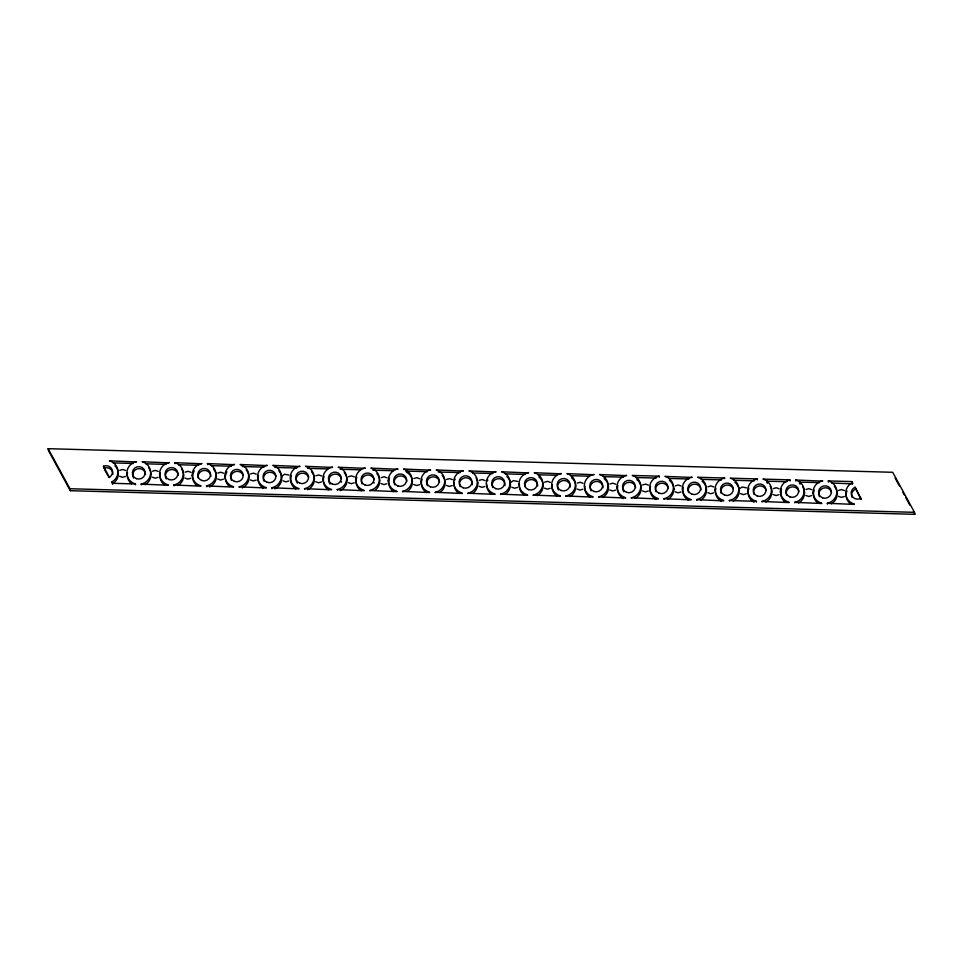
<?xml version="1.0" encoding="UTF-8"?>
<svg xmlns="http://www.w3.org/2000/svg" width="963" height="963" viewBox="0 0 963 963"><rect width="100%" height="100%" fill="white"/><g stroke="black" fill="none" stroke-linecap="round" stroke-linejoin="round"><path stroke-width="1.44" d="M118.196 473.086L118.184 473.712M127.056 473.399L127.116 473.459M150.866 474.169L150.866 473.989M216.266 475.878L216.23 476.468M248.923 477.299L248.911 476.456L248.911 477.383M257.771 477.287L257.819 476.962M281.605 477.997L281.581 477.347M290.489 478.154L290.489 477.925M346.873 479.466L346.921 479.706M477.612 483.125L477.636 482.824M486.447 483.366L486.544 483.354M510.294 484.04L510.318 483.739M519.213 484.594L519.141 483.98M542.976 484.979L542.963 485.581M551.847 484.955L551.835 485.725L551.823 484.895M575.585 486.231L575.597 485.858M584.565 486.315L584.469 486.11M649.917 488.217L649.917 488.012M682.55 489.156L682.538 488.915M747.89 491.046L747.95 490.709M780.524 491.636L780.548 492.237L780.62 491.648M813.229 493.104L813.241 492.526M183.536 474.903L183.488 475.277M192.359 475.782L192.419 475.012L192.395 475.782M323.159 479.141L323.171 478.84M355.768 480.368L355.768 479.418M379.639 480.344L379.554 480.381M421.132 482.114L421.144 481.368L421.12 482.198M453.826 482.246L453.79 483.113L453.79 482.15M608.303 487.073L608.267 487.146M617.175 487.627L617.151 487.061M771.688 491.383L771.712 491.997L771.7 491.347M804.334 492.249L804.394 492.912L804.394 491.949M813.254 492.286L813.193 493.128M837.088 493.477L837.1 493.032M845.899 494.067L845.971 493.417M314.263 478.262L314.227 479.189M617.247 487.134L617.139 487.651M706.373 490.083L706.361 490.167M314.251 478.767L314.287 478.31M477.672 483.233L477.672 482.908M706.288 489.734L706.361 489.216M355.792 479.442L355.768 480.32M388.414 481.259L388.438 480.381L388.438 481.283M510.33 484.389L510.342 483.823M673.691 489.204L673.715 488.422L673.691 489.252M739.042 491.058L739.018 491.058M282.099 475.999L284.591 474.217L288.96 475.06M510.835 482.391L513.315 480.609L517.697 481.452M739.56 488.783L742.052 487.001L746.421 487.844M119.785 470.329L122.71 469.475L125.587 470.498M125.467 476.42L122.542 477.287L119.665 476.264M152.455 471.244L155.38 470.389L158.269 471.413M158.137 477.335L155.212 478.202L152.335 477.179M185.137 472.159L188.062 471.292L190.939 472.315M190.818 478.25L187.893 479.117L185.004 478.093M217.807 473.074L220.732 472.207L223.609 473.23M223.488 479.165L220.563 480.031L217.686 479.008M250.488 473.989L253.413 473.122L256.29 474.145M256.17 480.08L253.245 480.934L250.356 479.911M288.84 480.994L285.915 481.849L283.038 480.826M315.84 475.806L318.753 474.952L321.642 475.975M321.51 481.909L318.597 482.764L315.708 481.741M348.51 476.721L351.435 475.866L354.312 476.89M354.191 482.812L351.266 483.679L348.389 482.656M381.192 477.636L384.105 476.781L386.994 477.804M386.861 483.727L383.948 484.594L381.059 483.57M413.861 478.551L416.786 477.684L419.663 478.707M419.543 484.642L416.618 485.508L413.741 484.485M446.543 479.466L449.456 478.599L452.345 479.622M452.213 485.557L449.3 486.423L446.411 485.4M479.213 480.381L482.138 479.514L485.015 480.537M484.895 486.471L481.969 487.326L479.093 486.303M517.564 487.386L514.651 488.241L511.762 487.218M544.564 482.198L547.49 481.344L550.367 482.367M550.246 488.301L547.321 489.156L544.444 488.133M577.246 483.113L580.159 482.258L583.048 483.282M582.916 489.204L580.003 490.071L577.114 489.048M609.916 484.028L612.841 483.173L615.718 484.196M615.598 490.119L612.673 490.986L609.796 489.962M642.586 484.943L645.511 484.076L648.4 485.099M648.268 491.034L645.342 491.9L642.465 490.877M675.268 485.858L678.193 484.991L681.07 486.014M680.949 491.949L678.024 492.815L675.147 491.792M707.937 486.772L710.863 485.906L713.739 486.929M713.619 492.863L710.694 493.718L707.817 492.695M746.301 493.778L743.376 494.633L740.487 493.61M773.289 488.59L776.214 487.735L779.091 488.759M778.971 494.693L776.046 495.548L773.169 494.525M805.971 489.505L808.884 488.65L811.773 489.673M811.64 495.596L808.727 496.463L805.838 495.439M838.641 490.42L841.566 489.565L844.443 490.588M844.322 496.511L841.397 497.377L838.52 496.354M48.15 448.686L892.689 472.291L914.489 512.328L914.85 514.314L70.311 490.709L48.511 450.672L48.15 448.686L69.95 488.735L70.311 490.709M114.946 465.731A11.905 11.508 -10.4 0 1 112.334 483.859L111.973 481.885A11.905 11.508 -10.4 0 0 109.433 460.832L136.457 461.963M141.296 484.846L141.164 484.1A11.905 11.508 -10.4 0 0 142.103 461.746L169.139 462.866M174.002 485.882L173.846 485.015A11.905 11.508 -10.4 0 0 174.785 462.661L201.809 463.781M206.672 486.797L206.515 485.93A11.905 11.508 -10.4 0 0 207.454 463.576L234.491 464.696M239.257 487.218L239.197 486.845A11.905 11.508 -10.4 0 0 240.136 464.491L267.16 465.611M272.048 488.747L271.867 487.76A11.905 11.508 -10.4 0 0 272.806 465.394L299.842 466.525M304.609 489.048L304.549 488.674A11.905 11.508 -10.4 0 0 305.488 466.309L332.512 467.44M337.291 489.95L337.219 489.589A11.905 11.508 -10.4 0 0 338.157 467.224L365.194 468.355M369.961 490.865L369.888 490.492A11.905 11.508 -10.4 0 0 370.839 468.138L397.863 469.258M402.642 491.78L402.57 491.407A11.905 11.508 -10.4 0 0 403.509 469.053L430.545 470.173M435.312 492.695L435.24 492.322A11.905 11.508 -10.4 0 0 436.191 469.968L463.215 471.088M467.994 493.61L467.922 493.237A11.905 11.508 -10.4 0 0 468.861 470.883L495.897 472.002M500.664 494.525L500.591 494.151A11.905 11.508 -10.4 0 0 501.542 471.786L528.567 472.917M533.333 495.439L533.273 495.066A11.905 11.508 -10.4 0 0 534.212 472.701L561.236 473.832M566.015 496.342L565.943 495.981A11.905 11.508 -10.4 0 0 566.882 473.615L593.918 474.747M598.685 497.257L598.625 496.884A11.905 11.508 -10.4 0 0 599.564 474.53L626.588 475.65M631.367 498.172L631.295 497.799A11.905 11.508 -10.4 0 0 632.234 475.445L659.198 476.191L659.378 477.191M664.085 499.34L663.976 498.714A11.905 11.508 -10.4 0 0 664.915 476.36L691.94 477.479M696.767 500.242L696.646 499.628A11.905 11.508 -10.4 0 0 697.585 477.275L724.549 478.021L724.67 478.635M729.388 500.916L729.328 500.543A11.905 11.508 -10.4 0 0 730.267 478.178L757.231 478.936L757.412 479.923M762.07 501.831L761.998 501.458A11.905 11.508 -10.4 0 0 762.937 479.093L789.901 479.851L790.105 480.958M794.74 502.734L794.68 502.373A11.905 11.508 -10.4 0 0 795.619 480.007L822.643 481.139M827.506 504.143L827.349 503.276A11.905 11.508 -10.4 0 0 828.288 480.922L851.99 481.584L852.737 483.703M113.165 462.902L133.388 463.468M145.846 463.817L166.057 464.383M178.516 464.732L198.739 465.298M211.186 465.647L231.409 466.212M242.182 466.513L264.091 467.127M274.852 467.428L296.76 468.042M307.534 468.343L327.757 468.909M340.204 469.246L360.427 469.812M372.886 470.161L393.109 470.726M405.555 471.076L427.464 471.689M438.237 471.99L460.145 472.604M472.592 472.953L492.815 473.519M505.274 473.868L525.497 474.434M537.944 474.771L556.482 475.301M570.626 475.686L589.151 476.204M603.295 476.601L623.518 477.166M635.977 477.516L656.188 478.081M668.647 478.43L688.87 478.996M701.329 479.345L721.54 479.911M733.999 480.26L754.222 480.826M766.668 481.163L786.891 481.729M799.35 482.078L819.573 482.644M831.623 482.981L852.52 483.871M111.973 481.885L112.755 483.306L135.446 483.944L135.614 484.81M141.164 484.1L168.2 485.232M173.846 485.015L200.87 486.146M206.515 485.93L233.552 487.061M239.197 486.845L266.221 487.964M271.867 487.76L298.891 488.879M304.549 488.674L331.573 489.794M337.219 489.589L364.243 490.709M369.888 490.492L396.925 491.624M402.57 491.407L429.594 492.538M435.24 492.322L462.276 493.453M467.922 493.237L494.946 494.356M500.591 494.151L527.628 495.271M533.273 495.066L560.297 496.186M565.943 495.981L592.979 497.101M598.625 496.884L625.649 498.015M631.295 497.799L658.331 498.93M663.976 498.714L691.001 499.845M696.646 499.628L723.695 500.88M729.328 500.543L756.28 501.29L756.449 502.156M761.998 501.458L789.034 502.578M794.68 502.373L821.704 503.493M827.349 503.276L854.374 504.407M69.95 488.735L914.489 512.328M895.157 478.142L899.382 485.894M902.897 492.358L904.305 494.934M905.714 497.522L909.927 505.274M913.442 511.726L914.85 514.314M861.03 498.184A6.44 6.223 -10.4 0 1 851.942 495.897A6.44 6.223 -10.4 0 1 855.084 487.254L861.235 499.303M855.084 487.254L861.018 499.484M109.433 477.215A6.44 6.223 -10.4 0 0 111.792 468.981A6.44 6.223 -10.4 0 0 103.486 466.273L109.505 477.588M104.594 469.631L104.967 470.305M105.328 470.991L106.074 472.364M106.448 473.05L107.567 475.096M108.313 476.468L108.687 477.142M851.99 481.584L852.351 483.558M828.288 480.922L828.493 482.03M795.619 480.007L795.799 480.994M207.454 463.576L207.659 464.684M174.785 462.661L174.965 463.648M112.755 483.306L112.864 483.932M103.486 466.273L103.848 468.259A6.44 6.223 -10.4 0 1 112.876 474.302M592.907 496.727A11.905 11.508 -10.4 0 1 593.846 474.374M560.237 495.813A11.905 11.508 -10.4 0 1 561.176 473.459M604.174 478.635A11.905 11.508 -10.4 0 1 602.561 497.51M589.825 497.161A11.905 11.508 -10.4 0 1 584.794 486.375M571.492 477.72A11.905 11.508 -10.4 0 1 569.879 496.595M557.144 496.246A11.905 11.508 -10.4 0 1 552.112 485.472M527.555 494.898A11.905 11.508 -10.4 0 1 528.494 472.544M538.823 476.817A11.905 11.508 -10.4 0 1 537.21 495.68M524.474 495.331A11.905 11.508 -10.4 0 1 519.442 484.558M852.038 497.305A6.44 6.223 -10.4 0 1 855.445 489.228M462.204 493.08A11.905 11.508 -10.4 0 1 463.143 470.714M429.534 492.165A11.905 11.508 -10.4 0 1 430.473 469.8M476.119 477.949A11.905 11.508 -10.4 0 1 472.701 493.333M459.122 493.501A11.905 11.508 -10.4 0 1 454.018 483.619M454.777 479.995A11.905 11.508 -10.4 0 1 455.174 479.093M442.246 475.433A11.905 11.508 -10.4 0 1 440.019 492.418M426.44 492.587A11.905 11.508 -10.4 0 1 422.107 479.08M135.446 483.944A11.905 11.508 -10.4 0 1 136.397 461.59M148.796 467.994A11.905 11.508 -10.4 0 1 145.1 484.726M131.57 483.799A11.905 11.508 -10.4 0 1 127.489 472.689M494.886 493.995A11.905 11.508 -10.4 0 1 495.825 471.629M506.899 476.553A11.905 11.508 -10.4 0 1 505.37 494.248M491.792 494.416A11.905 11.508 -10.4 0 1 486.688 484.533M487.459 480.898A11.905 11.508 -10.4 0 1 487.856 480.007M331.501 489.421A11.905 11.508 -10.4 0 1 332.452 467.067M298.831 488.506A11.905 11.508 -10.4 0 1 299.77 466.152M344.224 472.701A11.905 11.508 -10.4 0 1 340.276 490.661M328.419 489.854A11.905 11.508 -10.4 0 1 324.086 476.336M311.543 471.786A11.905 11.508 -10.4 0 1 307.606 489.746M295.749 488.939A11.905 11.508 -10.4 0 1 291.404 475.421M233.479 486.688A11.905 11.508 -10.4 0 1 234.418 464.322M266.149 487.603A11.905 11.508 -10.4 0 1 267.1 465.237M246.191 469.956A11.905 11.508 -10.4 0 1 242.255 487.928M229.591 486.532A11.905 11.508 -10.4 0 1 226.931 471.834M278.873 470.871A11.905 11.508 -10.4 0 1 274.924 488.831M263.068 488.024A11.905 11.508 -10.4 0 1 258.421 475.421M200.798 485.773A11.905 11.508 -10.4 0 1 201.749 463.408M168.128 484.858A11.905 11.508 -10.4 0 1 169.067 462.505M213.521 469.041A11.905 11.508 -10.4 0 1 209.573 487.013M196.921 485.617A11.905 11.508 -10.4 0 1 194.249 470.919M181.477 468.897A11.905 11.508 -10.4 0 1 177.77 485.641M164.24 484.714A11.905 11.508 -10.4 0 1 160.388 472.689M396.852 491.25A11.905 11.508 -10.4 0 1 397.791 468.897M364.183 490.336A11.905 11.508 -10.4 0 1 365.121 467.982M406.482 472.087A11.905 11.508 -10.4 0 1 407.349 491.503M393.771 491.672A11.905 11.508 -10.4 0 1 389.437 478.166M376.894 473.603A11.905 11.508 -10.4 0 1 374.667 490.588M361.101 490.769A11.905 11.508 -10.4 0 1 356.755 477.251M788.962 502.205A11.905 11.508 -10.4 0 1 789.901 479.851M756.28 501.29A11.905 11.508 -10.4 0 1 757.231 478.936M802.865 487.073A11.905 11.508 -10.4 0 1 798.604 502.987M785.074 502.06A11.905 11.508 -10.4 0 1 781.535 489.12M799.422 483.546A11.905 11.508 -10.4 0 1 800.229 484.112M770.195 486.159A11.905 11.508 -10.4 0 1 765.934 502.072M754.029 502.229A11.905 11.508 -10.4 0 1 748.865 488.205M766.753 482.632A11.905 11.508 -10.4 0 1 767.547 483.209M723.61 500.387A11.905 11.508 -10.4 0 1 724.549 478.021M690.928 499.472A11.905 11.508 -10.4 0 1 691.879 477.106M734.877 482.294A11.905 11.508 -10.4 0 1 733.252 501.169M721.359 501.314A11.905 11.508 -10.4 0 1 715.87 488.205M702.196 481.38A11.905 11.508 -10.4 0 1 700.583 500.254M688.689 500.399A11.905 11.508 -10.4 0 1 683.2 487.29M821.632 503.119A11.905 11.508 -10.4 0 1 822.583 480.766M854.313 504.034A11.905 11.508 -10.4 0 1 852.532 482.583M834.355 486.387A11.905 11.508 -10.4 0 1 831.286 503.902M817.756 502.975A11.905 11.508 -10.4 0 1 814.216 490.035M850.762 504.131A11.905 11.508 -10.4 0 1 846.91 490.889M658.259 498.557A11.905 11.508 -10.4 0 1 659.198 476.191M669.526 480.465A11.905 11.508 -10.4 0 1 667.901 499.34M656.008 499.484A11.905 11.508 -10.4 0 1 650.519 486.375M625.589 497.642A11.905 11.508 -10.4 0 1 626.528 475.289M636.844 479.55A11.905 11.508 -10.4 0 1 635.231 498.425M623.338 498.569A11.905 11.508 -10.4 0 1 617.849 485.472M819.501 496.703A6.44 6.223 -10.4 0 1 823.196 488.145A6.44 6.223 -10.4 0 1 831.575 492.466M786.578 495.211A6.44 6.223 -10.4 0 1 790.828 487.134A6.44 6.223 -10.4 0 1 798.893 491.551M688.557 492.478A6.44 6.223 -10.4 0 1 693.396 484.257A6.44 6.223 -10.4 0 1 701.04 489.962M721.239 493.381A6.44 6.223 -10.4 0 1 725.175 485.412A6.44 6.223 -10.4 0 1 733.373 489.132M753.909 494.296A6.44 6.223 -10.4 0 1 757.857 486.315A6.44 6.223 -10.4 0 1 766.042 490.047M591.077 490.865A6.44 6.223 -10.4 0 1 595.014 481.596A6.44 6.223 -10.4 0 1 603.019 487.784M623.759 491.78A6.44 6.223 -10.4 0 1 627.13 482.68A6.44 6.223 -10.4 0 1 635.64 487.567M655.887 491.563A6.44 6.223 -10.4 0 1 660.425 483.402A6.44 6.223 -10.4 0 1 668.31 488.482M492.743 487.567A6.44 6.223 -10.4 0 1 497.594 478.731A6.44 6.223 -10.4 0 1 504.949 485.605M524.883 486.736A6.44 6.223 -10.4 0 1 530.926 479.562A6.44 6.223 -10.4 0 1 537.667 485.966M558.408 489.95A6.44 6.223 -10.4 0 1 562.344 480.681A6.44 6.223 -10.4 0 1 570.349 486.881M394.722 484.834A6.44 6.223 -10.4 0 1 398.718 476.179A6.44 6.223 -10.4 0 1 406.904 481.175M427.391 485.737A6.44 6.223 -10.4 0 1 431.388 477.094A6.44 6.223 -10.4 0 1 439.585 482.09M460.073 486.652A6.44 6.223 -10.4 0 1 464.924 477.817A6.44 6.223 -10.4 0 1 472.267 484.69M297.374 483.173A6.44 6.223 -10.4 0 1 299.505 473.928A6.44 6.223 -10.4 0 1 308.593 477.263M341.468 481.608A6.44 6.223 -10.4 0 1 341.299 482.186M330.044 484.088A6.44 6.223 -10.4 0 1 332.464 474.699A6.44 6.223 -10.4 0 1 341.444 478.767M374.138 482.523A6.44 6.223 -10.4 0 1 373.969 483.101M362.052 483.92A6.44 6.223 -10.4 0 1 365.747 475.361A6.44 6.223 -10.4 0 1 374.113 479.682M198.246 478.19A6.44 6.223 -10.4 0 1 203.578 470.498A6.44 6.223 -10.4 0 1 210.909 476.276M231.349 480.26A6.44 6.223 -10.4 0 1 234.743 471.822A6.44 6.223 -10.4 0 1 243.242 475.445M264.018 481.175A6.44 6.223 -10.4 0 1 267.425 472.737A6.44 6.223 -10.4 0 1 275.912 476.348M133.628 478.081A6.44 6.223 -10.4 0 1 137.288 468.885A6.44 6.223 -10.4 0 1 145.557 474.446M166.298 478.996A6.44 6.223 -10.4 0 1 169.957 469.8A6.44 6.223 -10.4 0 1 178.239 475.361M159.726 474.494L159.786 474.374M412.272 481.38L412.32 481.307M444.954 482.282L444.99 482.222M641.009 487.772L640.949 487.856M715.208 490.011L715.172 489.998M822.571 497.835A6.44 6.223 -10.4 0 0 831.322 491.07A6.44 6.223 -10.4 0 0 820.994 487.17A6.44 6.223 -10.4 0 0 822.571 497.835M789.901 496.92A6.44 6.223 -10.4 0 0 798.652 490.155A6.44 6.223 -10.4 0 0 788.324 486.255A6.44 6.223 -10.4 0 0 789.901 496.92M691.867 494.175A6.44 6.223 -10.4 0 0 700.619 487.41A6.44 6.223 -10.4 0 0 690.29 483.522A6.44 6.223 -10.4 0 0 691.867 494.175M724.549 495.09A6.44 6.223 -10.4 0 0 733.3 488.325A6.44 6.223 -10.4 0 0 722.972 484.425A6.44 6.223 -10.4 0 0 724.549 495.09M757.219 496.005A6.44 6.223 -10.4 0 0 765.97 489.24A6.44 6.223 -10.4 0 0 755.642 485.34A6.44 6.223 -10.4 0 0 757.219 496.005M593.846 491.443A6.44 6.223 -10.4 0 0 602.597 484.678A6.44 6.223 -10.4 0 0 592.269 480.778A6.44 6.223 -10.4 0 0 593.846 491.443M626.516 492.346A6.44 6.223 -10.4 0 0 635.279 485.581A6.44 6.223 -10.4 0 0 624.939 481.693A6.44 6.223 -10.4 0 0 626.516 492.346M659.198 493.261A6.44 6.223 -10.4 0 0 667.949 486.496A6.44 6.223 -10.4 0 0 657.621 482.607A6.44 6.223 -10.4 0 0 659.198 493.261M495.813 488.698A6.44 6.223 -10.4 0 0 504.576 481.933A6.44 6.223 -10.4 0 0 494.236 478.033A6.44 6.223 -10.4 0 0 495.813 488.698M528.494 489.613A6.44 6.223 -10.4 0 0 537.246 482.848A6.44 6.223 -10.4 0 0 526.917 478.948A6.44 6.223 -10.4 0 0 528.494 489.613M561.164 490.528A6.44 6.223 -10.4 0 0 569.927 483.763A6.44 6.223 -10.4 0 0 559.587 479.863A6.44 6.223 -10.4 0 0 561.164 490.528M397.791 485.954A6.44 6.223 -10.4 0 0 406.542 479.189A6.44 6.223 -10.4 0 0 396.214 475.301A6.44 6.223 -10.4 0 0 397.791 485.954M430.461 486.869A6.44 6.223 -10.4 0 0 439.224 480.104A6.44 6.223 -10.4 0 0 428.884 476.216A6.44 6.223 -10.4 0 0 430.461 486.869M463.143 487.784A6.44 6.223 -10.4 0 0 471.894 481.019A6.44 6.223 -10.4 0 0 461.566 477.13A6.44 6.223 -10.4 0 0 463.143 487.784M299.77 483.221A6.44 6.223 -10.4 0 0 308.521 476.456A6.44 6.223 -10.4 0 0 298.181 472.556A6.44 6.223 -10.4 0 0 299.77 483.221M332.44 484.136A6.44 6.223 -10.4 0 0 341.191 477.371A6.44 6.223 -10.4 0 0 330.863 473.471A6.44 6.223 -10.4 0 0 332.44 484.136M365.109 485.051A6.44 6.223 -10.4 0 0 373.873 478.286A6.44 6.223 -10.4 0 0 363.533 474.386A6.44 6.223 -10.4 0 0 365.109 485.051M201.736 480.477A6.44 6.223 -10.4 0 0 210.488 473.712A6.44 6.223 -10.4 0 0 200.16 469.824A6.44 6.223 -10.4 0 0 201.736 480.477M234.418 481.392A6.44 6.223 -10.4 0 0 243.17 474.627A6.44 6.223 -10.4 0 0 232.841 470.738A6.44 6.223 -10.4 0 0 234.418 481.392M267.088 482.307A6.44 6.223 -10.4 0 0 275.839 475.541A6.44 6.223 -10.4 0 0 265.511 471.641A6.44 6.223 -10.4 0 0 267.088 482.307M136.385 478.659A6.44 6.223 -10.4 0 0 145.136 471.894A6.44 6.223 -10.4 0 0 134.808 467.994A6.44 6.223 -10.4 0 0 136.385 478.659M169.067 479.562A6.44 6.223 -10.4 0 0 177.818 472.797A6.44 6.223 -10.4 0 0 167.49 468.909A6.44 6.223 -10.4 0 0 169.067 479.562"/></g></svg>
